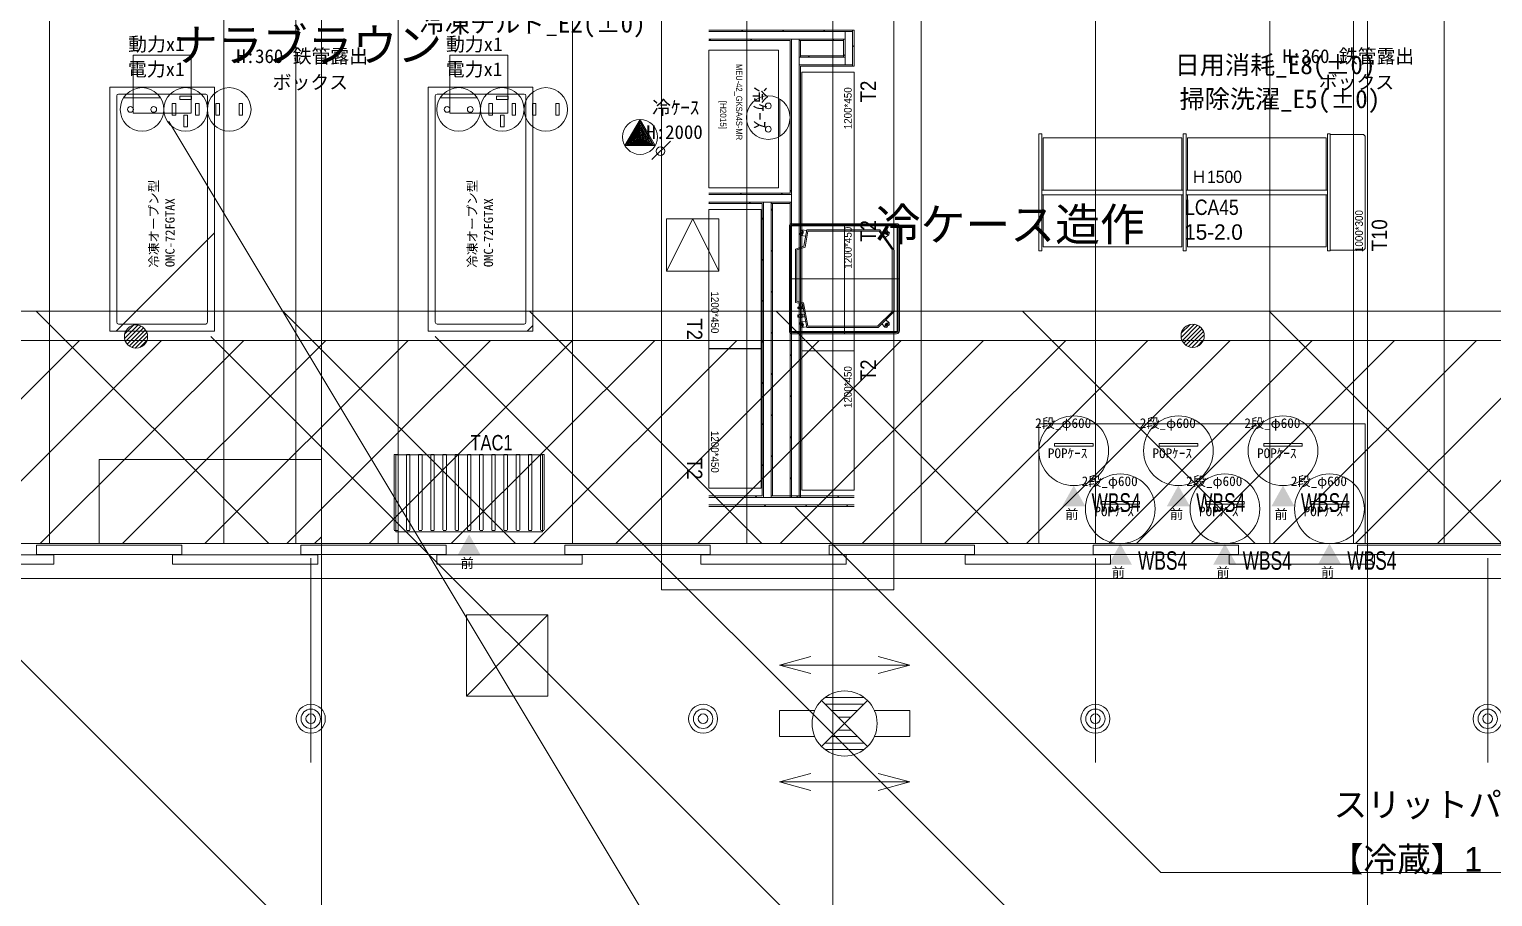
# Model space of a CAD drawing. Units: millimetres at full size, sheet at 1:100. Extents: x 3352 to 127672, y -40372 to 101181.
# Drawn here: x 40457 to 53047, y -17632 to -10166 of the extents above; entities that cross this region are included whole.
import ezdxf
from ezdxf.enums import TextEntityAlignment as Align

# ---------------------------------------------------------------- set-up
doc = ezdxf.new("R2010")
doc.units = ezdxf.units.MM
doc.header["$LTSCALE"] = 100
doc.header["$PDMODE"] = 32
doc.header["$PDSIZE"] = 50
doc.linetypes.add('CHAIN2', pattern=[12, 9, -1, 1, -1])
doc.layers.add('0-0', color=134, linetype='Continuous', lineweight=18)
doc.styles.add('MS UI Gothic', font='')
doc.styles.add('ＭＳ ゴシック', font='')
doc.styles.add('ＭＳ Ｐゴシック', font='')
doc.styles.get('MS UI Gothic').set_extended_font_data('MS UI Gothic')
doc.styles.get('ＭＳ ゴシック').set_extended_font_data('MS Gothic')
doc.styles.get('ＭＳ Ｐゴシック').set_extended_font_data('MS PGothic')

msp = doc.modelspace()

# ---------------------------------------------------------------- linework, layer by layer
at = {"layer": '0-0', "color": 47}
for p, q in [((47369.8, 13184.6), (47369.8, -34300.8)), ((42969.8, 11057), (42969.8, -18478.1)), ((51969.8, 11057), (51969.8, -18478.1)), ((45711.3, -10942.6), (45841.2, -11167.6)), ((45711.3, -10957.6), (45594.4, -11160.1)), ((45605.3, -10986.5), (45605.3, -10986.5)), ((45711.3, -10972.6), (45607.4, -11152.6)), ((45711.3, -10987.6), (45620.4, -11145.1)), ((45711.3, -11002.6), (45633.4, -11137.6)), ((45711.3, -11017.6), (45646.4, -11130.1)), ((45711.3, -11032.6), (45659.4, -11122.6)), ((45711.3, -11047.6), (45672.4, -11115.1)), ((45711.3, -11062.6), (45685.4, -11107.6)), ((45711.3, -11077.6), (45698.3, -11100.1)), ((45711.3, -10957.6), (45828.2, -11160.1)), ((45711.3, -10972.6), (45815.3, -11152.6)), ((45711.3, -10987.6), (45802.3, -11145.1)), ((45711.3, -11002.6), (45789.3, -11137.6)), ((45711.3, -11017.6), (45776.3, -11130.1)), ((45711.3, -11032.6), (45763.3, -11122.6)), ((45711.3, -11047.6), (45750.3, -11115.1)), ((45711.3, -11062.6), (45737.3, -11107.6)), ((45711.3, -11077.6), (45724.3, -11100.1)), ((45817.4, -10986.5), (45817.4, -10986.5)), ((45561.3, -11092.6), (45561.3, -11092.6)), ((45594.4, -11160.1), (45828.2, -11160.1)), ((45605.3, -11198.7), (45605.3, -11198.7)), ((45607.4, -11152.6), (45815.3, -11152.6)), ((45620.4, -11145.1), (45802.3, -11145.1)), ((45633.4, -11137.6), (45789.3, -11137.6)), ((45646.4, -11130.1), (45776.3, -11130.1)), ((45659.4, -11122.6), (45763.3, -11122.6)), ((45672.4, -11115.1), (45750.3, -11115.1)), ((45685.4, -11107.6), (45737.3, -11107.6)), ((45698.3, -11100.1), (45724.3, -11100.1)), ((45972.3, -11129.5), (45814, -11287.8)), ((45817.4, -11198.7), (45817.4, -11198.7)), ((45861.3, -11092.6), (45861.4, -11092.6)), ((45711.3, -11242.6), (45711.3, -11242.6)), ((46996.3, -12761.5), (46996.1, -11864.1)), ((47021.1, -11839.1), (47918.7, -11839.1)), ((47121.3, -12032.2), (47145.9, -11892.9)), ((47145.9, -11892.9), (47774, -11892.9)), ((47774, -11892.9), (47897.4, -12069.2)), ((47943.7, -11864.1), (47943.7, -12761.8)), ((47049.9, -12058.2), (47121.3, -12032.2)), ((47049.9, -12518.1), (47049.9, -12058.2)), ((47897.4, -12595.4), (47897.4, -12069.2)), ((47109.9, -12528.7), (47049.9, -12518.1)), ((47145.9, -12732.9), (47109.9, -12528.7)), ((41276.2, -12826.2), (41390.1, -12712.4)), ((41277.4, -12789.6), (41353.5, -12713.6)), ((47897.4, -12595.4), (47759.8, -12732.9)), ((50366.9, -12819), (50480.7, -12705.1)), ((50368.1, -12782.4), (50444.1, -12706.3)), ((50375, -12846.1), (50507.9, -12713.3)), ((41284.4, -12853.4), (41417.2, -12720.6)), ((41298.1, -12875.1), (41438.9, -12734.3)), ((41316.3, -12892.2), (41456, -12752.5)), ((41339.3, -12904.6), (41468.5, -12775.4)), ((41368.2, -12911), (41474.9, -12804.4)), ((47918.7, -12786.8), (47021.3, -12786.5)), ((47759.8, -12732.9), (47145.9, -12732.9)), ((50388.7, -12867.8), (50529.5, -12727)), ((50407, -12884.9), (50546.7, -12745.2)), ((50429.9, -12897.3), (50559.1, -12768.2)), ((50458.9, -12903.7), (50565.5, -12797.1)), ((50500.1, -12897.9), (50559.6, -12838.3)), ((41409.4, -12905.2), (41469, -12845.6)), ((60782.3, -14593.3), (24819.8, -14593.3)), ((24819.8, -14893.3), (60782.3, -14893.3)), ((44218.9, -15905.8), (44918.9, -15205.8)), ((46911.3, -15638.1), (47181.8, -15565.6)), ((48031.3, -15638.1), (47760.8, -15565.6)), ((46911.3, -15638.1), (48031.3, -15638.1)), ((46911.3, -15638.1), (47181.8, -15710.6)), ((48031.3, -15638.1), (47760.8, -15710.6)), ((47273.3, -16339.3), (47669.3, -15943.3)), ((47273.4, -15943.4), (47669.3, -16339.3)), ((47303.3, -15917.3), (47639.3, -15917.3)), ((47303.3, -15973.3), (47639.3, -15973.3)), ((46911.3, -16029.3), (47214.7, -16029.3)), ((46911.3, -16253.3), (46911.3, -16029.3)), ((47359.3, -16029.3), (47583.3, -16029.3)), ((47415.3, -16085.3), (47527.3, -16085.3)), ((47727.9, -16029.3), (48031.3, -16029.3)), ((47415.3, -16197.3), (47527.3, -16197.3)), ((46911.3, -16253.3), (47214.7, -16253.3)), ((47303.3, -16309.3), (47639.3, -16309.3)), ((47303.3, -16365.3), (47639.3, -16365.3)), ((47359.3, -16253.3), (47583.3, -16253.3)), ((46911.3, -16644.5), (47181.8, -16572.1)), ((48031.3, -16644.5), (47760.8, -16572.1)), ((46911.3, -16644.5), (47181.8, -16717)), ((48031.3, -16644.5), (46911.3, -16644.5)), ((48031.3, -16644.5), (47760.8, -16717))]:
    msp.add_line(p, q, dxfattribs=at)
at = {"layer": '0-0', "linetype": 'CHAIN2'}
for p, q in [((42969.8, 11057), (42969.8, -18478.1)), ((51969.8, 11057), (51969.8, -18478.1))]:
    msp.add_line(p, q, dxfattribs=at)
at = {"layer": '0-0'}
for p, q in [((42969.8, 11057), (42969.8, -18478.1)), ((51969.8, -18478.1), (51969.8, 11057)), ((46302.3, -10173.3), (47539.8, -10173.3)), ((46302.3, -10185.8), (47474.8, -10185.8)), ((46595.4, -10185.8), (46582.9, -10173.3)), ((46949, -10185.8), (46936.5, -10173.3)), ((47302.5, -10185.8), (47290, -10173.3)), ((47474.8, -10185.8), (47539.8, -10185.8)), ((47474.8, -10185.8), (47474.8, -10250.8)), ((47539.8, -10173.3), (47552.3, -10173.3)), ((47539.8, -10173.3), (47539.8, -10185.8)), ((47539.8, -10185.8), (47539.8, -10471.8)), ((47552.3, -10173.3), (47552.3, -10484.3)), ((46302.3, -10250.8), (47014.8, -10250.8)), ((46302.3, -10263.3), (47002.3, -10263.3)), ((46319.4, -10263.3), (46306.9, -10250.8)), ((46672.9, -10263.3), (46660.4, -10250.8)), ((47002.3, -11576.5), (47002.3, -10263.3)), ((47014.8, -10251.6), (47014, -10250.8)), ((47014.8, -11589), (47014.8, -10263.3)), ((47079.8, -10263.3), (47079.8, -10250.8)), ((47079.8, -10250.8), (47462.3, -10250.8)), ((47079.8, -10406.8), (47079.8, -10263.3)), ((47079.8, -10263.3), (47092.3, -10263.3)), ((47092.3, -10394.3), (47092.3, -10263.3)), ((47092.3, -10263.3), (47462.3, -10263.3)), ((47380, -10263.3), (47367.5, -10250.8)), ((47462.3, -10250.8), (47474.8, -10250.8)), ((47462.3, -10250.8), (47462.3, -10263.3)), ((47462.3, -10263.3), (47462.3, -10394.3)), ((47474.8, -10250.8), (47474.8, -10406.8)), ((47539.8, -10318), (47552.3, -10305.5)), ((47079.8, -10471.8), (47079.8, -10406.8)), ((47092.3, -10406.8), (47079.8, -10406.8)), ((47462.3, -10394.3), (47092.3, -10394.3)), ((47092.3, -10406.8), (47092.3, -10394.3)), ((47462.3, -10406.8), (47092.3, -10406.8)), ((47157.5, -10394.3), (47170, -10406.8)), ((47462.3, -10395.5), (47474.8, -10383)), ((47092.3, -10471.8), (47079.8, -10471.8)), ((47079.8, -14194.8), (47079.8, -10471.8)), ((47474.8, -10471.8), (47092.3, -10471.8)), ((47092.3, -14194.8), (47092.3, -10484.3)), ((47539.8, -10484.3), (47092.3, -10484.3)), ((47539.8, -10471.8), (47539.8, -10484.3)), ((47552.3, -10484.3), (47539.8, -10484.3)), ((47552.3, -11732.3), (47552.3, -10534.3)), ((49142.8, -11067.1), (49167.8, -11067.1)), ((49167.8, -11067.1), (49167.8, -12072.1)), ((46302.3, -11576.5), (47002.3, -11576.5)), ((46584.4, -11589), (46571.9, -11576.5)), ((46937.9, -11589), (46925.4, -11576.5)), ((47014.8, -11550.1), (47002.3, -11562.6)), ((49167.8, -11549.6), (50383.8, -11549.6)), ((50408.8, -11549.6), (51624.8, -11549.6)), ((46302.3, -11589), (47002.3, -11589)), ((46302.3, -11654), (46774.8, -11654)), ((46308.3, -11666.5), (46302.3, -11660.4)), ((46302.3, -11666.5), (46762.3, -11666.5)), ((46661.9, -11666.5), (46649.4, -11654)), ((46762.3, -14182.3), (46762.3, -11666.5)), ((46774.8, -11654), (46839.8, -11654)), ((46774.8, -11666.5), (46774.8, -11654)), ((46774.8, -14182.3), (46774.8, -11666.5)), ((46839.8, -11654), (47002.3, -11654)), ((46839.8, -11666.5), (46839.8, -11654)), ((46839.8, -14182.3), (46839.8, -11666.5)), ((46839.8, -11666.5), (46852.3, -11666.5)), ((46852.3, -11666.5), (47002.3, -11666.5)), ((46852.3, -14182.3), (46852.3, -11666.5)), ((47002.3, -11589), (47014.8, -11589)), ((47002.3, -11654), (47014.8, -11654)), ((47002.3, -11654), (47002.3, -11666.5)), ((47002.3, -14194.8), (47002.3, -11666.5)), ((47014.8, -11654), (47014.8, -11589)), ((47014.8, -14194.8), (47014.8, -11654)), ((50383.8, -11589.6), (49167.8, -11589.6)), ((49179.8, -12039.6), (49179.8, -11589.6)), ((51624.8, -11589.6), (50408.8, -11589.6)), ((50420.8, -12039.6), (50420.8, -11589.6)), ((46389.8, -11797.4), (45939.8, -11797.4)), ((46164.8, -11797.4), (45939.8, -12247.4)), ((45939.8, -11797.4), (45939.8, -12247.4)), ((46164.8, -11797.4), (46389.8, -12247.4)), ((46389.8, -12247.4), (46389.8, -11797.4)), ((46774.8, -11790.1), (46762.3, -11802.6)), ((46852.3, -11712.6), (46839.8, -11725.1)), ((46852.3, -12066.2), (46839.8, -12078.7)), ((46774.8, -12143.7), (46762.3, -12156.2)), ((45939.8, -12247.4), (46389.8, -12247.4)), ((47014.8, -12257.3), (47002.3, -12269.8)), ((46852.3, -12419.8), (46839.8, -12432.3)), ((46774.8, -12497.3), (46762.3, -12509.8)), ((47092.3, -12533.3), (47079.8, -12545.8)), ((47014.8, -12610.8), (47002.3, -12623.3)), ((46852.3, -12773.3), (46839.8, -12785.8)), ((46774.8, -12850.8), (46762.3, -12863.3)), ((47014.8, -12964.4), (47002.3, -12976.9)), ((46774.8, -13204.4), (46762.3, -13216.9)), ((46852.3, -13126.9), (46839.8, -13139.4)), ((47014.8, -13317.9), (47002.3, -13330.4)), ((46774.8, -13557.9), (46762.3, -13570.4)), ((46852.3, -13480.4), (46839.8, -13492.9)), ((47014.8, -13671.5), (47002.3, -13684)), ((46852.3, -13834), (46839.8, -13846.5)), ((46774.8, -13911.5), (46762.3, -13924)), ((47014.8, -14025), (47002.3, -14037.5)), ((46302.3, -14182.3), (46762.3, -14182.3)), ((46302.3, -14194.8), (46774.8, -14194.8)), ((46361.8, -14194.8), (46349.3, -14182.3)), ((46715.3, -14194.8), (46702.8, -14182.3)), ((46774.8, -14194.8), (46774.8, -14182.3)), ((46774.8, -14194.8), (46839.8, -14194.8)), ((46839.8, -14194.8), (47552.3, -14194.8)), ((46852.3, -14182.3), (47552.3, -14182.3)), ((47068.9, -14194.8), (47056.4, -14182.3)), ((47422.4, -14194.8), (47409.9, -14182.3)), ((46302.3, -14259.8), (47552.3, -14259.8)), ((46302.3, -14272.3), (47552.3, -14272.3)), ((46439.3, -14272.3), (46426.8, -14259.8)), ((46792.8, -14272.3), (46780.3, -14259.8)), ((47146.4, -14272.3), (47133.9, -14259.8)), ((47499.9, -14272.3), (47487.4, -14259.8)), ((23269.8, -14593.3), (69649.8, -14593.3)), ((54505.2, -14593.3), (32755.8, -14593.3)), ((40667.5, -14688.7), (39417.5, -14688.7)), ((40520.1, -14606.7), (40520.1, -14686.7)), ((40520.1, -14686.7), (41770.1, -14686.7)), ((40667.5, -14768.7), (40667.5, -14688.7)), ((41690.1, -14688.7), (41690.1, -14768.7)), ((42940.1, -14688.7), (41690.1, -14688.7)), ((42792.7, -14606.7), (42792.7, -14686.7)), ((42792.7, -14686.7), (44042.7, -14686.7)), ((42878.9, -14717.4), (42878.9, -16476.4)), ((42940.1, -14768.7), (42940.1, -14688.7)), ((43962.7, -14688.7), (43962.7, -14768.7)), ((45212.7, -14688.7), (43962.7, -14688.7)), ((45065.3, -14606.7), (45065.3, -14686.7)), ((45065.3, -14686.7), (46315.3, -14686.7)), ((45212.7, -14768.7), (45212.7, -14688.7)), ((46235.4, -14688.7), (46235.4, -14768.7)), ((47485.4, -14688.7), (46235.4, -14688.7)), ((47338, -14606.7), (47338, -14686.7)), ((47338, -14686.7), (48588, -14686.7)), ((47485.4, -14768.7), (47485.4, -14688.7)), ((48508, -14688.7), (48508, -14768.7)), ((49758, -14688.7), (48508, -14688.7)), ((49610.6, -14606.7), (49610.6, -14686.7)), ((49610.6, -14686.7), (50860.6, -14686.7)), ((49628.9, -14717.4), (49628.9, -16476.4)), ((49758, -14768.7), (49758, -14688.7)), ((50780.6, -14688.7), (50780.6, -14768.7)), ((52030.6, -14688.7), (50780.6, -14688.7)), ((51883.3, -14606.7), (51883.3, -14686.7)), ((51883.3, -14686.7), (53133.3, -14686.7)), ((52030.6, -14768.7), (52030.6, -14688.7)), ((53003.9, -14717.4), (53003.9, -16476.4)), ((39417.5, -14768.7), (40667.5, -14768.7)), ((41690.1, -14768.7), (42940.1, -14768.7)), ((43962.7, -14768.7), (45212.7, -14768.7)), ((46235.4, -14768.7), (47485.4, -14768.7)), ((48508, -14768.7), (49758, -14768.7)), ((50780.6, -14768.7), (52030.6, -14768.7))]:
    msp.add_line(p, q, dxfattribs=at)
at = {"layer": '0-0', "color": 254}
for p, q in [((40630.5, -14593.3), (40630.5, -2733.3)), ((42130.5, -14593.3), (42130.5, -2733.3)), ((43630.5, -14593.3), (43630.5, -2733.3)), ((45130.5, -14593.3), (45130.5, -2733.3)), ((46630.5, -14593.3), (46630.5, -2733.3)), ((48130.5, -14593.3), (48130.5, -2733.3)), ((49630.5, -14593.3), (49630.5, -2733.3)), ((51130.5, -14593.3), (51130.5, -2733.3)), ((52630.5, -14593.3), (52630.5, -2733.3))]:
    msp.add_line(p, q, dxfattribs=at)
at = {"layer": '0-0', "color": 3}
for p, q in [((42749.8, -9783.3), (42749.8, -14593.3)), ((51849.8, -9783.3), (51849.8, -14593.3)), ((49982, -14593.3), (51012.4, -13562.9)), ((42910.9, -14593.3), (42969.8, -14534.5))]:
    msp.add_line(p, q, dxfattribs=at)
at = {"layer": '0-0', "color": 6}
for p, q in [((42749.8, -9783.3), (42749.8, -14593.3)), ((51849.8, -9783.3), (51849.8, -14593.3))]:
    msp.add_line(p, q, dxfattribs=at)
at = {"layer": '0-0', "color": 5}
for p, q in [((41209.8, -12688.3), (41209.8, -10738.3)), ((41224.8, -10723.3), (41974.8, -10723.3)), ((41989.8, -10738.3), (41989.8, -12688.3)), ((43949.8, -12688.3), (43949.8, -10738.3)), ((43964.8, -10723.3), (44714.8, -10723.3)), ((44729.8, -10738.3), (44729.8, -12688.3)), ((41974.8, -12703.3), (41224.8, -12703.3)), ((44714.8, -12703.3), (43964.8, -12703.3)), ((47951, -18741.7), (42018.2, -12809)), ((49882.5, -18741.7), (43949.8, -12809)), ((45408.6, -20620.2), (38839.3, -14050.9)), ((45408.6, -20620.2), (38839.3, -14050.9)), ((50192.3, -17422.5), (47042.1, -14272.3)), ((50192.3, -17422.5), (56655.5, -17422.5))]:
    msp.add_line(p, q, dxfattribs=at)
at = {"layer": '0-0', "color": 230}
for p, q in [((41268.7, -10755.8), (41585.9, -10755.8)), ((41852.3, -10740.8), (41752.3, -10740.8)), ((41917.3, -10805.8), (41887.3, -10805.8)), ((43992.6, -10755.8), (44309.8, -10755.8)), ((46914.8, -11084.8), (46914.8, -10767.6))]:
    msp.add_line(p, q, dxfattribs=at)
at = {"layer": '0-0', "color": 140}
for p, q in [((41205.4, -12763.3), (42049.8, -11919)), ((44740.9, -12763.3), (44789.8, -12714.5))]:
    msp.add_line(p, q, dxfattribs=at)
at = {"layer": '0-0', "color": 4}
for p, q in [((47007, -12761), (47007, -11865.1)), ((47022, -11850.1), (47917.7, -11850.1)), ((47086.5, -11931.3), (47088.6, -11919.5)), ((47095.1, -11939), (47090.2, -11932)), ((47090.5, -11908.7), (47092.6, -11896.9)), ((47092.5, -11909), (47090.5, -11908.7)), ((47090.6, -11919.9), (47101.7, -11921.8)), ((47092.6, -11896.9), (47094.6, -11897.2)), ((47118.8, -11919.3), (47093, -11914.7)), ((47136.2, -11947.7), (47098.4, -11941)), ((47101.7, -11921.8), (47101.1, -11925.3)), ((47112, -11897.9), (47105, -11937.4)), ((47144.9, -11898.5), (47107.1, -11891.8)), ((47112.9, -11927.4), (47116, -11909.6)), ((47130.6, -12040), (47154.7, -11903.4)), ((47154.7, -11903.4), (47768.5, -11903.4)), ((47469.9, -12786.6), (47469.9, -11839.1)), ((47879.4, -12061.8), (47768.5, -11903.4)), ((47801.9, -11909.2), (47790.8, -11917)), ((47802.3, -11909), (47803.9, -11907.8)), ((47803.9, -11907.8), (47822.3, -11895)), ((47844.1, -11910.2), (47818.4, -11928.2)), ((47819.5, -11958), (47851, -11935.9)), ((47820.7, -11903), (47842.8, -11934.7)), ((47821.7, -11914.9), (47832, -11929.7)), ((47826, -11894.1), (47834.4, -11895.6)), ((47833.5, -11910.9), (47831.5, -11908)), ((47837.5, -11893.4), (47844.4, -11903.3)), ((47854.5, -11924.3), (47853, -11932.7)), ((47856, -11923.3), (47854.5, -11924.3)), ((47932.7, -11865.1), (47932.7, -12761)), ((47060.4, -12065.6), (47130.6, -12040)), ((47060.4, -12509.3), (47060.4, -12065.6)), ((47879.4, -12598.5), (47879.4, -12061.8)), ((46996.2, -12312.9), (47943.7, -12312.9)), ((47118.9, -12519.6), (47060.4, -12509.3)), ((47072.6, -12556.6), (47069.9, -12559.3)), ((47069.9, -12559.3), (47069.9, -12567.3)), ((47074.7, -12556.6), (47072.6, -12556.6)), ((47075.9, -12555.4), (47074.7, -12556.6)), ((47074.7, -12556.6), (47074.7, -12570.1)), ((47074.7, -12570.1), (47075.9, -12571.3)), ((47086.4, -12555.4), (47075.9, -12555.4)), ((47075.9, -12571.3), (47086.4, -12571.3)), ((47086.6, -12561.3), (47086.4, -12559.1)), ((47086.4, -12559.1), (47086.4, -12567.6)), ((47086.4, -12567.3), (47086.6, -12565.3)), ((47086.4, -12567.6), (47086.4, -12571.8)), ((47086.4, -12571.8), (47087.1, -12571.8)), ((47087.1, -12563.3), (47086.6, -12561.3)), ((47087.1, -12554.8), (47096.6, -12554.8)), ((47087.1, -12571.8), (47096.6, -12571.8)), ((47097.4, -12554.8), (47096.6, -12554.8)), ((47097.4, -12559.4), (47097.1, -12561.4)), ((47097.2, -12565.4), (47097.4, -12567.6)), ((47097.4, -12554.8), (47097.4, -12559.1)), ((47115.1, -12558.6), (47097.4, -12558.6)), ((47097.4, -12559.1), (47097.4, -12559.4)), ((47097.4, -12559.1), (47097.4, -12567.6)), ((47097.4, -12567.6), (47097.4, -12571.8)), ((47097.4, -12568.1), (47116.8, -12568.1)), ((47154.7, -12722.4), (47118.9, -12519.6)), ((47072.6, -12623.5), (47069.9, -12626.2)), ((47069.9, -12626.2), (47069.9, -12639.7)), ((47069.9, -12639.7), (47072.6, -12642.5)), ((47072.6, -12642.5), (47075.9, -12642.5)), ((47075.9, -12623.5), (47075.9, -12628.4)), ((47075.9, -12628.4), (47075.9, -12642.5)), ((47075.9, -12642.5), (47077.5, -12644.1)), ((47092.9, -12621.9), (47077.5, -12621.9)), ((47077.5, -12621.9), (47077.5, -12644.1)), ((47077.5, -12644.1), (47092.9, -12644.1)), ((47086.5, -12694.6), (47088.5, -12694.2)), ((47088.6, -12706.4), (47086.5, -12694.6)), ((47088.5, -12694.2), (47090.2, -12693.9)), ((47090.6, -12706), (47088.6, -12706.4)), ((47090.2, -12693.9), (47095.1, -12686.9)), ((47101.7, -12704.1), (47090.6, -12706)), ((47093.9, -12619.3), (47092.9, -12621)), ((47092.9, -12622.7), (47092.9, -12621)), ((47092.9, -12622.7), (47092.9, -12633.2)), ((47092.9, -12632.7), (47093.2, -12629.5)), ((47092.9, -12633.2), (47092.9, -12643.5)), ((47092.9, -12645), (47093.9, -12646.7)), ((47093.2, -12629.5), (47093.9, -12626.3)), ((47093.9, -12619.1), (47093.9, -12619.3)), ((47093.9, -12626.3), (47105.8, -12626.3)), ((47093.9, -12640.1), (47105.8, -12640.1)), ((47093.9, -12646.9), (47105.8, -12646.9)), ((47119.3, -12706.6), (47095.4, -12710.8)), ((47136.2, -12678.2), (47098.4, -12684.9)), ((47101.1, -12700.6), (47101.7, -12704.1)), ((47105.1, -12689), (47112, -12727.8)), ((47105.8, -12619.3), (47105.8, -12619.1)), ((47105.8, -12626.3), (47106.6, -12629.7)), ((47106.9, -12621), (47105.9, -12619.3)), ((47105.9, -12646.7), (47106.9, -12645)), ((47106.6, -12629.7), (47106.9, -12633.2)), ((47106.9, -12621), (47106.9, -12622.7)), ((47106.9, -12622.7), (47106.9, -12633.2)), ((47107.6, -12625.1), (47106.9, -12624.3)), ((47126.8, -12625.1), (47106.9, -12625.1)), ((47106.9, -12633.2), (47106.9, -12643.5)), ((47106.9, -12640.9), (47129.6, -12640.9)), ((47106.9, -12643.5), (47106.9, -12645)), ((47116, -12716.3), (47112.9, -12698.5)), ((47755.4, -12722.4), (47879.4, -12598.5)), ((47791.1, -12701.7), (47818.2, -12728.9)), ((47845.6, -12693.1), (47818.3, -12720.4)), ((47833.8, -12696.4), (47821.1, -12709.1)), ((47823.3, -12698.6), (47840.1, -12715.4)), ((47826.4, -12666.3), (47853.6, -12693.5)), ((47829.6, -12717.6), (47832.1, -12715.1)), ((47832.1, -12715.1), (47840.1, -12723.1)), ((47839.9, -12707.3), (47842.3, -12704.9)), ((47847.8, -12715.3), (47839.9, -12707.3)), ((47849.3, -12716.7), (47847.8, -12715.3)), ((47857.7, -12708.3), (47849.3, -12716.7)), ((47855.1, -12697), (47855.1, -12705.6)), ((47855.1, -12705.6), (47856.3, -12706.8)), ((47856.3, -12706.8), (47857.7, -12708.3)), ((47917.7, -12776), (47022, -12776)), ((47090.5, -12717.2), (47092.5, -12716.9)), ((47092.6, -12729), (47090.5, -12717.2)), ((47144.9, -12727.4), (47107.1, -12734.1)), ((47154.7, -12722.4), (47186.9, -12722.4)), ((47186.9, -12722.4), (47755.4, -12722.4)), ((47830.3, -12730.3), (47821.8, -12730.3)), ((47841.5, -12724.5), (47833, -12733)), ((47840.1, -12723.1), (47841.5, -12724.5))]:
    msp.add_line(p, q, dxfattribs=at)
at = {"layer": '0-0', "color": 15}
for p, q in [((40517.6, -12593.3), (42517.6, -14593.3)), ((42639, -12593.3), (44639, -14593.3)), ((44760.3, -12593.3), (46760.3, -14593.3)), ((46881.6, -12593.3), (48881.6, -14593.3)), ((49002.9, -12593.3), (51002.9, -14593.3)), ((51124.2, -12593.3), (53124.2, -14593.3))]:
    msp.add_line(p, q, dxfattribs=at)
at = {"layer": '0-0', "color": 14}
for p, q in [((24862.3, -12843.3), (60739.8, -12843.3)), ((39137.9, -14593.3), (40887.9, -12843.3)), ((39845, -14593.3), (41595, -12843.3)), ((40552.1, -14593.3), (42302.1, -12843.3)), ((41259.3, -14593.3), (43009.3, -12843.3)), ((41966.4, -14593.3), (43716.4, -12843.3)), ((42673.5, -14593.3), (44423.5, -12843.3)), ((43380.6, -14593.3), (45130.6, -12843.3)), ((44087.7, -14593.3), (45837.7, -12843.3)), ((44794.8, -14593.3), (46544.8, -12843.3)), ((45501.9, -14593.3), (47251.9, -12843.3)), ((46209, -14593.3), (47959, -12843.3)), ((46916.1, -14593.3), (48666.1, -12843.3)), ((47623.2, -14593.3), (49373.2, -12843.3)), ((48330.3, -14593.3), (50080.3, -12843.3)), ((49037.4, -14593.3), (50787.4, -12843.3)), ((49744.5, -14593.3), (51494.5, -12843.3)), ((50451.6, -14593.3), (52201.6, -12843.3)), ((51158.7, -14593.3), (52908.7, -12843.3)), ((51865.9, -14593.3), (53615.9, -12843.3)), ((52573, -14593.3), (54323, -12843.3))]:
    msp.add_line(p, q, dxfattribs=at)
at = {"layer": '0-0', "color": 150}
msp.add_line((49142.8, -14593.3), (49142.8, -13562.9), dxfattribs=at)
at = {"layer": '0-0', "color": 43}
for p, q in [((43596, -13825.1), (43626, -13825.1)), ((43596, -14475.2), (43596, -13825.1)), ((43701, -14475.2), (43701, -13825.1)), ((43806, -14475.2), (43806, -13825.1)), ((43911, -14475.2), (43911, -13825.1)), ((44016, -14475.2), (44016, -13825.1)), ((44121, -14475.2), (44121, -13825.1)), ((44226, -14475.2), (44226, -13825.1)), ((44331, -14475.2), (44331, -13825.1)), ((44436, -14475.2), (44436, -13825.1)), ((44541, -14475.2), (44541, -13825.1)), ((44646, -14475.2), (44646, -13825.1)), ((44751, -14475.2), (44751, -13825.1)), ((44856, -14475.2), (44856, -13825.1))]:
    msp.add_line(p, q, dxfattribs=at)
at = {"layer": '0-0', "color": 13}
msp.add_line((69649.8, -14593.3), (23269.8, -14593.3), dxfattribs=at)
msp.add_line((69649.8, -14593.3), (23269.8, -14593.3), dxfattribs=at)
msp.add_line((69649.8, -14593.3), (23269.8, -14593.3), dxfattribs=at)
msp.add_line((69649.8, -14593.3), (23269.8, -14593.3), dxfattribs=at)
at = {"layer": '0-0', "color": 1}
msp.add_line((23269.8, -14593.3), (69649.8, -14593.3), dxfattribs=at)
at = {"layer": '0-0'}
for points in [[(34258.6, -2733.3), (53005.2, -2733.3), (54505.2, -4233.3), (54505.2, -14593.3), (32755.8, -14593.3), (32755.8, -4236.2)], [(47014.8, -10263.3), (47014.8, -10250.8), (47079.8, -10250.8)], [(47539.8, -10471.8), (47474.8, -10471.8), (47474.8, -10406.8), (47462.3, -10406.8), (47462.3, -10394.3)], [(47552.3, -10534.3), (47102.3, -10534.3), (47102.3, -11732.3)], [(47756.3, -17950.9), (45851.3, -17950.9), (41657.9, -10959.4)], [(49167.8, -12072.1), (49142.8, -12072.1), (49142.8, -11067.1)], [(51649.8, -12068.6), (51934.8, -12068.6), (51949.8, -12053.6), (51949.8, -11085.6), (51934.8, -11070.6), (51649.8, -11070.6)], [(49179.8, -11549.6), (49179.8, -11099.6), (50371.8, -11099.6), (50371.8, -11549.6)], [(50420.8, -11549.6), (50420.8, -11099.6), (51612.8, -11099.6), (51612.8, -11549.6)], [(50371.8, -11589.6), (50371.8, -12039.6), (49179.8, -12039.6)], [(51612.8, -11589.6), (51612.8, -12039.6), (50420.8, -12039.6)], [(47102.3, -11734.3), (47102.3, -12932.3), (47552.3, -12932.3), (47552.3, -11734.3)], [(46839.8, -14194.8), (46839.8, -14182.3), (46852.3, -14182.3)], [(23269.8, -14593.3), (69649.8, -14593.3), (69764.8, -14593.3)], [(41770.1, -14686.7), (41770.1, -14606.7), (40520.1, -14606.7)], [(44042.7, -14686.7), (44042.7, -14606.7), (42792.7, -14606.7)], [(46315.3, -14686.7), (46315.3, -14606.7), (45065.3, -14606.7)], [(48588, -14686.7), (48588, -14606.7), (47338, -14606.7)], [(50860.6, -14686.7), (50860.6, -14606.7), (49610.6, -14606.7)], [(53133.3, -14686.7), (53133.3, -14606.7), (51883.3, -14606.7)]]:
    msp.add_lwpolyline(points, dxfattribs=at)
at = {"layer": '0-0', "color": 1}
for points in [[(45894.8, -9689.6), (47894.8, -9689.6), (47894.8, -14989.6), (45894.8, -14989.6)], [(41349.8, -10388.3), (41849.8, -10388.3), (41849.8, -10888.3), (41349.8, -10888.3)], [(44074.9, -10388.3), (44574.9, -10388.3), (44574.9, -10888.3), (44074.9, -10888.3)]]:
    msp.add_lwpolyline(points, close=True, dxfattribs=at)
at = {"layer": '0-0', "color": 5}
for points in [[(46902.3, -11531.5), (46902.3, -10346.5), (46302.3, -10346.5), (46302.3, -11531.5)], [(41149.8, -12763.3), (41149.8, -10663.3), (42049.8, -10663.3), (42049.8, -12763.3)], [(43889.8, -12763.3), (43889.8, -10663.3), (44789.8, -10663.3), (44789.8, -12763.3)], [(42019.3, -12810.8), (42018.2, -12809), (42020.1, -12810)], [(43950.8, -12810.8), (43949.8, -12809), (43951.6, -12810)], [(47043.2, -14274.1), (47042.1, -14272.3), (47044, -14273.3)]]:
    msp.add_lwpolyline(points, close=True, dxfattribs=at)
at = {"layer": '0-0'}
for points in [[(41149.8, -12763.3), (41149.8, -10663.3), (42049.8, -10663.3), (42049.8, -12763.3)], [(43889.8, -12763.3), (43889.8, -10663.3), (44789.8, -10663.3), (44789.8, -12763.3)], [(41658.8, -10962.5), (41657.9, -10959.4), (41660.2, -10961.7)], [(50383.8, -11067.1), (50408.8, -11067.1), (50408.8, -12072.1), (50383.8, -12072.1)], [(51624.8, -11067.1), (51649.8, -11067.1), (51649.8, -12072.1), (51624.8, -12072.1)], [(46302.3, -12914.5), (46752.3, -12914.5), (46752.3, -11716.5), (46302.3, -11716.5)], [(46302.3, -14114.5), (46752.3, -14114.5), (46752.3, -12916.5), (46302.3, -12916.5)], [(47552.3, -12934.3), (47102.3, -12934.3), (47102.3, -14132.3), (47552.3, -14132.3)], [(43611, -13830.1), (44871, -13830.1), (44871, -14490.1), (43611, -14490.1)], [(49276.8, -13731.5), (49608.8, -13731.5), (49608.8, -13753.2), (49276.8, -13753.2)], [(50176.8, -13731.5), (50508.8, -13731.5), (50508.8, -13753.2), (50176.8, -13753.2)], [(51076.8, -13731.5), (51408.8, -13731.5), (51408.8, -13753.2), (51076.8, -13753.2)], [(49676.8, -14231.5), (50008.8, -14231.5), (50008.8, -14253.2), (49676.8, -14253.2)], [(50576.8, -14231.5), (50908.8, -14231.5), (50908.8, -14253.2), (50576.8, -14253.2)], [(51476.8, -14231.5), (51808.8, -14231.5), (51808.8, -14253.2), (51476.8, -14253.2)]]:
    msp.add_lwpolyline(points, close=True, dxfattribs=at)
at = {"layer": '0-0', "color": 230}
for points in [[(41717.3, -10805.8), (41687.3, -10805.8), (41687.3, -10905.8), (41717.3, -10905.8)], [(42092.3, -10805.8), (42062.3, -10805.8), (42062.3, -10905.8), (42092.3, -10905.8)], [(42292.3, -10805.8), (42262.3, -10805.8), (42262.3, -10905.8), (42292.3, -10905.8)], [(44441.2, -10805.8), (44411.2, -10805.8), (44411.2, -10905.8), (44441.2, -10905.8)], [(44476.2, -10740.8), (44476.2, -10770.8), (44576.2, -10770.8), (44576.2, -10740.8)], [(44641.2, -10805.8), (44611.2, -10805.8), (44611.2, -10905.8), (44641.2, -10905.8)], [(44816.2, -10805.8), (44786.2, -10805.8), (44786.2, -10905.8), (44816.2, -10905.8)], [(45016.2, -10805.8), (44986.2, -10805.8), (44986.2, -10905.8), (45016.2, -10905.8)], [(41817.3, -10905.8), (41787.3, -10905.8), (41787.3, -11005.8), (41817.3, -11005.8)], [(44541.2, -10905.8), (44511.2, -10905.8), (44511.2, -11005.8), (44541.2, -11005.8)]]:
    msp.add_lwpolyline(points, close=True, dxfattribs=at)
for points in [[(41752.3, -10740.8), (41752.3, -10770.8), (41852.3, -10770.8), (41852.3, -10740.8)], [(41887.3, -10805.8), (41887.3, -10905.8), (41917.3, -10905.8), (41917.3, -10805.8)]]:
    msp.add_lwpolyline(points, dxfattribs=at)
at = {"layer": '0-0', "color": 47}
for points in [[(45711.3, -10942.6), (45581.4, -11167.6), (45841.2, -11167.6)], [(47727.9, -16253.3), (48031.3, -16253.3), (48031.3, -16029.3)]]:
    msp.add_lwpolyline(points, dxfattribs=at)
for points in [[(47014.9, -11857.9), (47014.9, -12767.9), (47924.9, -12767.9), (47924.9, -11857.9)], [(44218.9, -15905.8), (44918.9, -15905.8), (44918.9, -15205.8), (44218.9, -15205.8)]]:
    msp.add_lwpolyline(points, close=True, dxfattribs=at)
at = {"layer": '0-0', "color": 4}
for points in [[(47090.2, -11932), (47088.5, -11931.7), (47086.5, -11931.3)], [(47104.2, -11907.5), (47103.6, -11911), (47092.5, -11909)], [(47094.6, -11897.2), (47096.3, -11897.5), (47103.3, -11892.6)], [(47844.4, -11903.3), (47842.8, -11904.4), (47833.5, -11910.9)], [(47834.4, -11895.6), (47835.9, -11894.6), (47837.5, -11893.4)], [(47841.8, -11922.8), (47839.8, -11919.9), (47849.1, -11913.4)], [(47849.1, -11913.4), (47850.7, -11912.3), (47857.6, -11922.1)], [(47069.9, -12567.3), (47072.6, -12570.1), (47074.7, -12570.1)], [(47075.9, -12555.4), (47075.9, -12563.3), (47075.9, -12571.3)], [(47087.1, -12571.8), (47086.6, -12569.8), (47086.4, -12567.6), (47086.4, -12567.3)], [(47086.6, -12565.3), (47087.1, -12563.3), (47096.6, -12563.3)], [(47096.6, -12554.8), (47097.2, -12556.9), (47097.4, -12559.1)], [(47097.1, -12561.4), (47096.6, -12563.3), (47097.2, -12565.4)], [(47097.4, -12567.6), (47097.4, -12567.9), (47097.1, -12569.9), (47096.6, -12571.8), (47097.4, -12571.8)], [(47092.5, -12716.9), (47103.6, -12714.9), (47104.2, -12718.4)], [(47092.9, -12622.7), (47092.9, -12622.4), (47093.2, -12620.8), (47093.9, -12619.1), (47105.8, -12619.1), (47106.6, -12620.9), (47106.9, -12622.7)], [(47093.9, -12626.3), (47093.2, -12624.5), (47092.9, -12622.7)], [(47093.9, -12640.1), (47093.2, -12636.7), (47092.9, -12633.2), (47092.9, -12632.7)], [(47092.9, -12643.5), (47092.9, -12642.7), (47093.9, -12640.1)], [(47093.9, -12646.9), (47093.5, -12646.1), (47093, -12644.8), (47092.9, -12643.5), (47092.9, -12645)], [(47106.9, -12622.7), (47106.9, -12623), (47106.5, -12624.6), (47105.8, -12626.3)], [(47106.9, -12633.2), (47106.9, -12633.7), (47106.5, -12636.9), (47105.8, -12640.1)], [(47105.8, -12640.1), (47106.8, -12642.7), (47106.9, -12643.5)], [(47106.9, -12643.5), (47106.7, -12644.8), (47106.2, -12646.1), (47105.8, -12646.9)], [(47103.3, -12733.3), (47096.3, -12728.4), (47094.6, -12728.7), (47092.6, -12729)], [(47833, -12733), (47831.6, -12731.6), (47830.3, -12730.3)]]:
    msp.add_lwpolyline(points, dxfattribs=at)
msp.add_lwpolyline([(47086.4, -12559.1), (47086.4, -12558.8), (47086.6, -12556.8), (47087.1, -12554.8), (47086.4, -12554.8)], close=True, dxfattribs=at)
at = {"layer": '0-0', "color": 15}
msp.add_lwpolyline([(23269.8, -12593.3), (65588.8, -12593.3), (65588.8, -14593.3), (23269.8, -14593.3)], close=True, dxfattribs=at)
at = {"layer": '0-0', "color": 14}
msp.add_lwpolyline([(60739.8, -12843.3), (60739.8, -14593.3), (24862.3, -14593.3), (24862.3, -12843.3)], dxfattribs=at)
at = {"layer": '0-0', "color": 150}
msp.add_lwpolyline([(49142.8, -13562.9), (51949.8, -13562.8), (51949.8, -14593.3), (49142.8, -14593.3)], dxfattribs=at)
at = {"layer": '0-0', "color": 43}
for points in [[(43701, -13825.1), (43731, -13825.1), (43731, -14475.2)], [(43806, -13825.1), (43836, -13825.1), (43836, -14475.2)], [(43911, -13825.1), (43941, -13825.1), (43941, -14475.2)], [(44016, -13825.1), (44046, -13825.1), (44046, -14475.2)], [(44121, -13825.1), (44151, -13825.1), (44151, -14475.2)], [(44226, -13825.1), (44256, -13825.1), (44256, -14475.2)], [(44331, -13825.1), (44361, -13825.1), (44361, -14475.2)], [(44436, -13825.1), (44466, -13825.1), (44466, -14475.2)], [(44541, -13825.1), (44571, -13825.1), (44571, -14475.2)], [(44646, -13825.1), (44676, -13825.1), (44676, -14475.2)], [(44751, -13825.1), (44781, -13825.1), (44781, -14475.2)], [(44856, -13825.1), (44886, -13825.1), (44886, -14475.2)]]:
    msp.add_lwpolyline(points, dxfattribs=at)
at = {"layer": '0-0', "color": 150}
msp.add_lwpolyline([(41057.3, -13870.1), (42969.6, -13870.1), (42969.8, -14593.3), (41057.3, -14593.3)], close=True, dxfattribs=at)
at = {"layer": '0-0', "color": 230}
for centre, radius in [((41427.3, -10855.8), 187.5), ((41802.3, -10855.8), 187.5), ((42177.3, -10855.8), 187.5), ((44151.2, -10855.8), 187.5), ((44526.2, -10855.8), 187.5), ((44901.2, -10855.8), 187.5), ((46814.8, -10926.2), 187.5), ((46814.8, -10826.2), 25), ((41327.3, -10855.8), 25), ((41527.3, -10855.8), 25), ((44051.2, -10855.8), 25), ((44251.2, -10855.8), 25), ((46814.8, -11026.2), 25)]:
    msp.add_circle(centre, radius, dxfattribs=at)
at = {"layer": '0-0', "color": 47}
for centre, radius in [((45711.3, -11092.6), 150), ((45886.8, -11215), 37.5), ((41375.1, -12811.2), 100), ((50465.7, -12804), 100), ((47471.3, -16141.3), 280)]:
    msp.add_circle(centre, radius, dxfattribs=at)
at = {"layer": '0-0'}
for centre, radius in [((49442.8, -13793.3), 300), ((50342.8, -13793.3), 300), ((51242.8, -13793.3), 300), ((49842.8, -14293.3), 300), ((50742.8, -14293.3), 300), ((51642.8, -14293.3), 300), ((42878.9, -16100.4), 125), ((46253.9, -16100.4), 125), ((49628.9, -16100.4), 125), ((53003.9, -16100.4), 125), ((42878.9, -16100.4), 83.3), ((42878.9, -16100.4), 41.7), ((46253.9, -16100.4), 83.3), ((46253.9, -16100.4), 41.7), ((49628.9, -16100.4), 83.3), ((49628.9, -16100.4), 41.7), ((53003.9, -16100.4), 83.3), ((53003.9, -16100.4), 41.7)]:
    msp.add_circle(centre, radius, dxfattribs=at)
at = {"layer": '0-0', "color": 5}
for centre, start, end in [((41224.8, -10738.3), 90, 180), ((41974.8, -10738.3), 0, 90), ((43964.8, -10738.3), 90, 180), ((44714.8, -10738.3), 0, 90), ((41224.8, -12688.3), 180, 270), ((41974.8, -12688.3), 270, 0), ((43964.8, -12688.3), 180, 270), ((44714.8, -12688.3), 270, 0)]:
    msp.add_arc(centre, 15, start, end, dxfattribs=at)
at = {"layer": '0-0', "color": 47}
for centre, start, end in [((47021.1, -11864.1), 90, 180.01728), ((47918.7, -11864.1), 0, 90), ((47021.3, -12761.5), 180.01728, 269.98272), ((47918.7, -12761.8), 269.98272, 360)]:
    msp.add_arc(centre, 25, start, end, dxfattribs=at)
at = {"layer": '0-0', "color": 4}
for centre, radius, start, end in [((47022, -11865.1), 15, 90, 180), ((47099.2, -11936.1), 5, 215, 260), ((47107, -11926.3), 6, 170, 350), ((47106.2, -11896.7), 5, 80, 125), ((47110.1, -11908.6), 6, 350, 170), ((47826.6, -11911.5), 6, 35, 215), ((47825.2, -11899.1), 5, 80, 125), ((47836.9, -11926.2), 6, 215, 35), ((47848.1, -11931.8), 5, 305, 350), ((47917.7, -11865.1), 15, 360, 90), ((47099.2, -12689.8), 5, 100, 145), ((47107, -12699.6), 6, 10, 190), ((47825.4, -12713.3), 6, 135, 315), ((47838.1, -12700.6), 6, 315, 135), ((47850.1, -12697), 5, 360, 45), ((47022, -12761), 15, 180, 270), ((47106.2, -12729.2), 5, 235, 280), ((47110.1, -12717.3), 6, 190, 10), ((47821.8, -12725.3), 5, 225, 270), ((47917.7, -12761), 15, 270, 0)]:
    msp.add_arc(centre, radius, start, end, dxfattribs=at)
at = {"layer": '0-0', "color": 47}
msp.add_point((45711.3, -11092.6), dxfattribs=at)
at = {"layer": '0-0', "color": 1}
for points in [[(49342.8, -14273.3), (49442.8, -14093.3), (49542.8, -14273.3)], [(50242.8, -14273.3), (50342.8, -14093.3), (50442.8, -14273.3)], [(51142.8, -14273.3), (51242.8, -14093.3), (51342.8, -14273.3)], [(44141, -14693.7), (44241, -14513.7), (44341, -14693.7)], [(49742.8, -14773.3), (49842.8, -14593.3), (49942.8, -14773.3)], [(50642.8, -14773.3), (50742.8, -14593.3), (50842.8, -14773.3)], [(51542.8, -14773.3), (51642.8, -14593.3), (51742.8, -14773.3)]]:
    msp.add_solid(points, dxfattribs=at)
at = {"layer": '0-0', "color": 43}
for points in [[(43596, -14485.6), (43626, -14485.6), (43596, -14475.2), (43626, -14475.2)], [(43701, -14485.6), (43731, -14485.6), (43701, -14475.2), (43731, -14475.2)], [(43806, -14485.6), (43836, -14485.6), (43806, -14475.2), (43836, -14475.2)], [(43911, -14485.6), (43941, -14485.6), (43911, -14475.2), (43941, -14475.2)], [(44016, -14485.6), (44046, -14485.6), (44016, -14475.2), (44046, -14475.2)], [(44121, -14485.6), (44151, -14485.6), (44121, -14475.2), (44151, -14475.2)], [(44226, -14485.6), (44256, -14485.6), (44226, -14475.2), (44256, -14475.2)], [(44331, -14485.6), (44361, -14485.6), (44331, -14475.2), (44361, -14475.2)], [(44436, -14485.6), (44466, -14485.6), (44436, -14475.2), (44466, -14475.2)], [(44541, -14485.6), (44571, -14485.6), (44541, -14475.2), (44571, -14475.2)], [(44646, -14485.6), (44676, -14485.6), (44646, -14475.2), (44676, -14475.2)], [(44751, -14485.6), (44781, -14485.6), (44751, -14475.2), (44781, -14475.2)], [(44856, -14485.6), (44886, -14485.6), (44856, -14475.2), (44886, -14475.2)]]:
    msp.add_solid(points, dxfattribs=at)

# ---------------------------------------------------------------- texts
at = {"layer": '0-0'}
for s, height, style, p in [('冷凍チルド_E2(±0)', 158.4, 'ＭＳ ゴシック', (43816.9, -10241.7)), ('ナラブラウン', 282.9, 'MS UI Gothic', (41693.1, -10527.3)), ('日用消耗_E8(±0)', 158.4, 'ＭＳ ゴシック', (50311.6, -10599.6)), ('掃除洗濯_E5(±0)', 158.4, 'ＭＳ ゴシック', (50353.3, -10892.4)), ('冷ケース造作', 282.9, 'MS UI Gothic', (47738.7, -12072.4))]:
    msp.add_text(s, height=height, dxfattribs=dict(at, style=style)).set_placement(p, align=Align.BOTTOM_LEFT)
at = {"layer": '0-0', "color": 230, "style": 'ＭＳ ゴシック'}
for s, p in [('動力x1', (41307.7, -10389.3)), ('H:360 鉄管露出', (42238.2, -10492.3)), ('動力x1', (44042, -10389.3)), ('H:360 鉄管露出', (51238.2, -10492.3)), ('電力x1', (41306.1, -10604.9)), ('電力x1', (44040.4, -10604.9)), ('ボックス', (42550.9, -10716.7)), ('ボックス', (51550.9, -10716.7)), ('冷ｹｰｽ', (45815.7, -10935.2)), ('H:2000', (45765.8, -11145.8))]:
    msp.add_text(s, height=118.8, dxfattribs=at).set_placement(p, align=Align.BOTTOM_LEFT)
at = {"layer": '0-0', "color": 5, "style": 'ＭＳ Ｐゴシック', "width": 0.8}
msp.add_text('MEU-42_GKSA4S-MR', height=53.04, rotation=270, dxfattribs=at).set_placement((46521.7, -10465), align=Align.BOTTOM_LEFT)
at = {"layer": '0-0', "color": 5, "style": 'ＭＳ Ｐゴシック'}
for s, height, p in [('冷ｹｰｽ', 106.1, (46658.8, -10660.1)), ('[H2015]', 53.04, (46384.4, -10781.5))]:
    msp.add_text(s, height=height, rotation=270, dxfattribs=at).set_placement(p, align=Align.BOTTOM_LEFT)
at = {"layer": '0-0', "color": 8, "style": 'MS UI Gothic', "width": 0.95}
for s, rotation, p in [('1200*450', 90, (47552.3, -11026.2)), ('1000*300', 90, (51949.8, -12083.1)), ('1200*450', 90, (47552.3, -12226.2)), ('1200*450', 270, (46302.3, -12422.6)), ('1200*450', 90, (47552.3, -13426.2)), ('1200*450', 270, (46302.3, -13622.6))]:
    msp.add_text(s, height=66.3, rotation=rotation, dxfattribs=at).set_placement(p, align=Align.BOTTOM_LEFT)
at = {"layer": '0-0', "color": 191, "style": 'MS UI Gothic', "width": 0.9}
for s, rotation, p in [('T2', 90, (47779.8, -10794.4)), ('T2', 90, (47779.8, -11994.4)), ('T10', 90, (52178.2, -12076.6)), ('T2', 270, (46074.7, -12654.4)), ('T2', 90, (47779.8, -13194.4)), ('T2', 270, (46074.7, -13854.4))]:
    msp.add_text(s, height=132.6, rotation=rotation, dxfattribs=at).set_placement(p, align=Align.BOTTOM_LEFT)
at = {"layer": '0-0', "color": 5, "style": 'MS UI Gothic'}
for s, height, width, p in [('Ｈ1500', 106.1, 0.95, (50451.8, -11520.7)), ('LCA45', 132.6, 0.85, (50400.9, -11804))]:
    msp.add_text(s, height=height, dxfattribs=dict(at, width=width)).set_placement(p, align=Align.BOTTOM_LEFT)
at = {"layer": '0-0', "style": 'ＭＳ ゴシック'}
for s, p in [('冷凍オープン型', (41591.5, -12217.9)), ('冷凍オープン型', (44331.5, -12217.9)), ('OMC-72FGTAX', (41730.7, -12213)), ('OMC-72FGTAX', (44470.7, -12213))]:
    msp.add_text(s, height=79.21, rotation=90, dxfattribs=at).set_placement(p, align=Align.BOTTOM_LEFT)
at = {"layer": '0-0', "color": 5}
for s, height, style, p in [('15-2.0', 132.6, 'MS UI Gothic', (50393.9, -12017.4)), ('スリットパイプx10：三協立山', 212.2, 'ＭＳ Ｐゴシック', (51677.9, -17008.4)), ('【冷蔵】1', 212.2, 'ＭＳ Ｐゴシック', (51645.2, -17479.4))]:
    msp.add_text(s, height=height, dxfattribs=dict(at, style=style)).set_placement(p, align=Align.BOTTOM_LEFT)
at = {"layer": '0-0', "color": 1, "style": 'ＭＳ ゴシック'}
for s, height, p in [('2段_φ600', 83.17, (49110.4, -13622.4)), ('2段_φ600', 83.17, (50010.4, -13622.4)), ('2段_φ600', 83.17, (50910.4, -13622.4)), ('POPｹｰｽ', 83.17, (49219.9, -13881.6)), ('POPｹｰｽ', 83.17, (50119.9, -13881.6)), ('POPｹｰｽ', 83.17, (51019.9, -13881.6)), ('2段_φ600', 83.17, (49510.4, -14122.4)), ('2段_φ600', 83.17, (50410.4, -14122.4)), ('2段_φ600', 83.17, (51310.4, -14122.4)), ('前', 83.2, (49369.7, -14406.9)), ('POPｹｰｽ', 83.17, (49619.9, -14381.6)), ('前', 83.2, (50269.7, -14406.9)), ('POPｹｰｽ', 83.17, (50519.9, -14381.6)), ('前', 83.2, (51169.7, -14406.9)), ('POPｹｰｽ', 83.17, (51419.9, -14381.6)), ('前', 83.2, (44167.9, -14827.3)), ('前', 83.2, (49769.7, -14906.9)), ('前', 83.2, (50669.7, -14906.9)), ('前', 83.2, (51569.7, -14906.9))]:
    msp.add_text(s, height=height, dxfattribs=at).set_placement(p, align=Align.BOTTOM_LEFT)
at = {"layer": '0-0', "color": 191, "style": 'MS UI Gothic'}
for s, height, width, p in [('TAC1', 132.6, 0.8, (44252.7, -13830.1)), ('WBS4', 159.1, 0.7, (49596, -14366)), ('WBS4', 159.1, 0.7, (50496, -14366)), ('WBS4', 159.1, 0.7, (51396, -14366)), ('WBS4', 159.1, 0.7, (49996, -14866)), ('WBS4', 159.1, 0.7, (50896, -14866)), ('WBS4', 159.1, 0.7, (51796, -14866))]:
    msp.add_text(s, height=height, dxfattribs=dict(at, width=width)).set_placement(p, align=Align.BOTTOM_LEFT)

doc.saveas('drawing.dxf')
